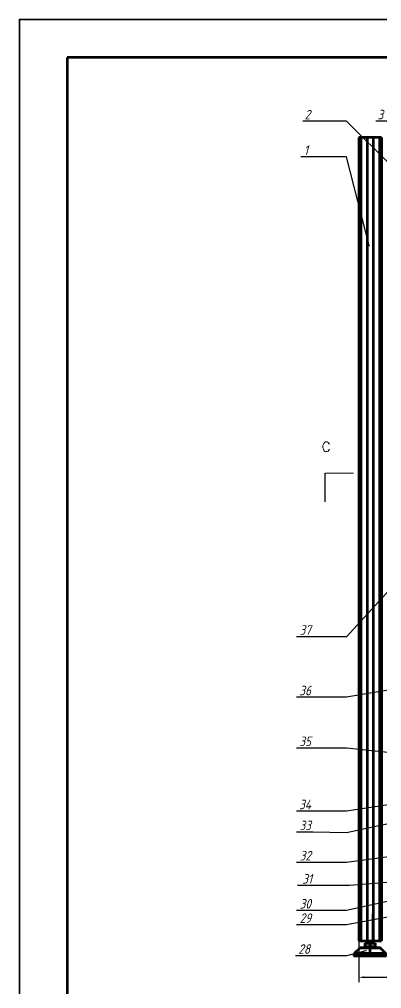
# Model space of a CAD drawing. Header units: millimetres. Extents: x 0 to 1189, y 0 to 1154.
# Drawn here: x 0 to 190, y 334 to 841 of the extents above; entities that cross this region are included whole.
import ezdxf
from ezdxf import colors
from ezdxf.entities.mleader import LeaderData, LeaderLine
from ezdxf.math import Vec2, Vec3

# ---------------------------------------------------------------- set-up
doc = ezdxf.new("R2010")
doc.units = ezdxf.units.MM
doc.layers.add('1', color=7, linetype='Continuous', true_color=0xffffff)
doc.layers.add('c粗实线', color=250, linetype='Continuous', lineweight=70)
doc.styles.add('chinesef_fs', font='simplex.shx', dxfattribs={"bigfont": 'gbcbig.shx'})
doc.styles.add('数字', font='gbeitc.shx', dxfattribs={"bigfont": 'gbcbig.shx'})
doc.dimstyles.new('2：1比例标注', dxfattribs={"dimtxt": 3.5, "dimasz": 3, "dimexe": 2.5, "dimexo": 0, "dimgap": 0.09, "dimtad": 1, "dimdec": 4, "dimlfac": 3.333333, "dimdsep": 46, "dimtxsty": '数字', "dimcen": 2.5, "dimadec": 0, "dimazin": 0, "dimtfac": 1, "dimtdec": 4, "dimtmove": 0, "dimatfit": 3, "dimfxl": 1, "dimtolj": 1, "dimtzin": 0, "dimarcsym": 0})

# ---------------------------------------------------------------- blocks, each defined once
blk = doc.blocks.new('ASSORTED_DRAFT1')
at = {"color": 32, "lineweight": 18}
blk.add_solid([(313.62, 458.23), (313.1, 462.23), (314.15, 462.23), (313.62, 458.23)], dxfattribs=at)
blk = doc.blocks.new('_Dot')
at = {"color": 0, "linetype": 'ByBlock', "lineweight": -2}
blk.add_line((-0.5, 0), (-1, 0), dxfattribs=at)
at = {"color": 0, "linetype": 'ByBlock', "lineweight": 35, "const_width": 0.5}
blk.add_lwpolyline([(-0.25, 0, 1), (0.25, 0, 1)], format="xyb", close=True, dxfattribs=at)
blk = doc.blocks.new('*D71')
at = {"color": 0, "linetype": 'Continuous', "lineweight": -2, "transparency": 16777216}
for p, q in [((177.56, 359.18), (177.56, 337.61)), ((471.56, 359.18), (471.56, 337.61)), ((180.56, 340.11), (468.56, 340.11))]:
    blk.add_line(p, q, dxfattribs=at)
at = {"color": 0, "linetype": 'Continuous', "lineweight": 70, "transparency": 16777216}
for points in [[(180.56, 340.61), (180.56, 339.61), (177.56, 340.11)], [(468.56, 340.61), (468.56, 339.61), (471.56, 340.11)]]:
    blk.add_solid(points, dxfattribs=at)
at = {"layer": 'Defpoints', "color": 0, "linetype": 'Continuous', "lineweight": 70, "transparency": 16777216}
for p in [(177.56, 359.18), (471.56, 359.18), (471.56, 340.11)]:
    blk.add_point(p, dxfattribs=at)
at = {"color": 0, "linetype": 'Continuous', "lineweight": 35, "transparency": 16777216, "insert": (324.56, 341.95), "char_height": 3.5, "attachment_point": 5, "style": '数字'}
blk.add_mtext('\\A1;980', dxfattribs=at)

msp = doc.modelspace()

# ---------------------------------------------------------------- linework, layer by layer
at = {"lineweight": 35}
msp.add_lwpolyline([(0, 0), (1189, 0), (1189, 841), (0, 841)], close=True, dxfattribs=at)
at = {"layer": '1', "color": 18, "linetype": 'Continuous', "lineweight": 70, "true_color": 0x000000}
for p, q in [((177.564091, 779.181137), (177.564238, 359.181137)), ((182.064091, 779.181137), (178.764091, 779.181137)), ((178.764091, 779.181137), (178.764238, 359.181137)), ((182.064091, 779.181137), (182.064238, 359.181137)), ((184.631377, 779.181137), (182.496815, 779.181137)), ((185.064091, 779.181137), (185.064238, 359.181137)), ((188.364091, 779.181137), (185.064091, 779.181137)), ((188.364091, 779.181137), (188.364238, 359.181137)), ((189.564091, 779.181137), (189.564238, 359.181137)), ((182.064229, 373.337555), (182.064238, 357.981122)), ((185.064238, 357.981122), (185.064229, 373.337555)), ((178.12563, 355.317523), (175.277846, 352.469739)), ((178.41761, 355.512622), (178.12563, 355.317523)), ((178.764238, 359.181137), (182.064238, 359.181137)), ((181.01422, 357.753372), (181.01422, 356.258902)), ((181.014229, 357.753372), (181.01422, 357.753372)), ((181.014229, 356.258902), (181.01422, 356.258902)), ((181.014229, 357.753372), (181.014238, 357.753372)), ((181.014229, 356.258902), (181.014229, 357.753372)), ((181.014238, 357.753376), (181.014238, 356.258887)), ((181.014238, 357.753372), (181.014238, 356.258884)), ((182.496953, 359.181137), (184.631523, 359.181137)), ((183.564229, 357.753372), (183.564229, 356.258902)), ((183.564238, 357.753372), (183.564229, 357.753372)), ((183.564229, 356.258902), (183.564238, 356.258884)), ((183.564238, 356.258902), (183.564229, 356.258902)), ((183.564238, 357.753376), (183.564238, 357.981122)), ((183.564238, 357.753376), (183.564238, 356.258887)), ((183.564247, 357.753372), (183.564238, 357.753372)), ((183.564247, 357.753372), (183.564238, 357.753372)), ((183.564238, 356.258902), (183.564238, 357.753372)), ((183.564247, 356.258902), (183.564238, 356.258902)), ((183.564238, 356.031122), (183.564238, 356.258887)), ((183.564238, 356.031122), (183.564238, 355.281122)), ((183.564238, 352.469736), (183.564238, 355.31752)), ((183.564247, 356.258902), (183.564247, 357.753372)), ((186.114238, 357.753376), (186.114238, 356.258887)), ((186.114238, 357.753376), (186.114238, 356.258887)), ((186.114247, 356.258887), (186.114238, 356.258887)), ((186.114247, 357.753357), (186.114247, 356.258887)), ((186.114256, 356.258887), (186.114256, 357.753357)), ((189.002837, 355.317523), (188.710857, 355.512622)), ((191.85063, 352.469739), (189.002837, 355.317523)), ((175.014238, 351.833338), (175.014238, 351.081122)), ((183.564238, 351.081137), (183.564238, 351.833334))]:
    msp.add_line(p, q, dxfattribs=at)
at = {"layer": '1', "color": 18, "linetype": 'Continuous', "lineweight": 25, "true_color": 0x000000}
msp.add_line((160.014237, 588.713577), (160.014237, 603.713577), dxfattribs=at)
at = {"layer": '1', "color": 18, "linetype": 'Continuous', "lineweight": 70, "true_color": 0x000000, "const_width": 0.39}
msp.add_lwpolyline([(160.014237, 603.713577), (175.014237, 603.713577)], dxfattribs=at)
at = {"layer": '1', "color": 18, "linetype": 'Continuous', "lineweight": 70, "true_color": 0x000000}
for points, knots in [([(178.764091, 779.181137), (178.304872, 779.181137), (177.915562, 779.181137), (177.655443, 779.181137), (177.564091, 779.181137)], [0, 0, 0.2499995256, 0.5000008811, 0.7499995207, 1, 1]), ([(182.496815, 779.181137), (181.922789, 779.181137), (181.43615, 779.181137)], [0, 0, 0.4999994315, 1, 1]), ([(182.364091, 779.181137), (182.341258, 779.181137), (182.276228, 779.181137), (182.178899, 779.181137), (182.064091, 779.181137)], [0, 0, 0.2500016798, 0.4999864393, 0.7499983202, 1, 1]), ([(185.064091, 779.181137), (184.949293, 779.181137), (184.851964, 779.181137), (184.786934, 779.181137), (184.764091, 779.181137)], [0, 0, 0.2499863425, 0.5000020645, 0.7499906645, 1, 1]), ([(189.564091, 779.181137), (189.472749, 779.181137), (189.21262, 779.181137), (188.823311, 779.181137), (188.364091, 779.181137)], [0, 0, 0.2499990851, 0.5, 0.7500009149, 1, 1]), ([(177.564238, 359.181137), (177.65558, 359.181137), (177.915709, 359.181137), (178.305019, 359.181137), (178.764238, 359.181137)], [0, 0, 0.2499990851, 0.5, 0.7500009149, 1, 1]), ([(183.564238, 355.31752), (182.854356, 355.31752), (182.156624, 355.31752), (181.48297, 355.31752), (180.844939, 355.31752), (180.253426, 355.31752), (179.718565, 355.31752), (179.249504, 355.31752), (178.854271, 355.31752), (178.539622, 355.31752), (178.310951, 355.31752), (178.172157, 355.31752), (178.125629, 355.31752), (178.125631, 355.31752)], [0, 0, 0.0833333711, 0.1666665624, 0.2500002504, 0.3333328442, 0.4166662402, 0.4999993893, 0.5833325384, 0.6666659344, 0.74999949, 0.8333321625, 0.9166653538, 0.9999987249, 1, 1]), ([(183.564238, 355.581122), (182.937422, 355.581122), (182.321336, 355.581122), (181.726509, 355.581122), (181.16313, 355.581122), (180.64084, 355.581122), (180.168565, 355.581122), (179.75439, 355.581122), (179.4054, 355.581122), (179.127574, 355.581122), (178.925664, 355.581122), (178.803111, 355.581122), (178.41761, 355.512622)], [0, 0, 0.0821253438, 0.1642501944, 0.2463757158, 0.3285007946, 0.4106256418, 0.492750898, 0.5748761542, 0.6570010014, 0.7391260802, 0.8212516016, 0.9033764522, 1, 1]), ([(183.564238, 355.581122), (182.937422, 355.581122), (182.321336, 355.581122), (181.726509, 355.581122), (181.16313, 355.581122), (180.64084, 355.581122), (180.168565, 355.581122), (179.75439, 355.581122), (179.4054, 355.581122), (179.127574, 355.581122), (178.925664, 355.581122), (178.803111, 355.581122), (178.762031, 355.581122), (178.41761, 355.512622)], [0, 0, 0.0796240978, 0.1592477174, 0.2388719874, 0.3184958282, 0.3981194446, 0.4777434574, 0.5573674702, 0.6369910866, 0.7166149275, 0.7962391975, 0.875862817, 0.9554869148, 1, 1]), ([(180.564238, 356.031122), (180.792598, 356.031122), (181.442915, 356.031122), (182.416185, 356.031122), (183.564238, 356.031122)], [0, 0, 0.2500003379, 0.5, 0.7499996621, 1, 1]), ([(181.014238, 357.981122), (181.014238, 357.925257), (181.014238, 357.885651), (181.014238, 357.753376)], [0, 0, 0.4762027084, 0.6284121858, 1, 1]), ([(181.014238, 357.753376), (181.481139, 357.885651), (181.675047, 357.925257), (182.289238, 357.981122)], [0, 0, 0.3715908177, 0.5237966397, 1, 1]), ([(182.289238, 357.981122), (181.614256, 357.981122), (181.166197, 357.981122), (181.014238, 357.981122)], [0, 0, 0.3313542207, 0.6686458517, 1, 1]), ([(181.014238, 356.258887), (181.014238, 356.126593), (181.014238, 356.087006), (181.014238, 356.031122)], [0, 0, 0.371590085, 0.5237971618, 1, 1]), ([(182.289238, 356.031122), (181.675047, 356.087006), (181.481139, 356.126593), (181.014238, 356.258887)], [0, 0, 0.4762034901, 0.6284069114, 1, 1]), ([(181.436296, 359.181122), (181.922926, 359.181122), (182.496953, 359.181122)], [0, 0, 0.4999973169, 1, 1]), ([(182.064238, 359.181137), (182.179045, 359.181137), (182.276366, 359.181137), (182.341395, 359.181137), (182.364238, 359.181137)], [0, 0, 0.2500047905, 0.5000035246, 0.7499913946, 1, 1]), ([(183.564238, 357.981122), (182.90038, 357.981122), (182.289238, 357.981122)], [0, 0, 0.5029829884, 1, 1]), ([(182.289238, 357.981122), (182.903429, 357.925257), (183.564238, 357.753376)], [0, 0, 0.4763137433, 1, 1]), ([(183.564238, 356.258887), (182.903429, 356.087006), (182.289238, 356.031122)], [0, 0, 0.5236857524, 1, 1]), ([(184.839238, 357.981122), (184.228096, 357.981122), (183.564238, 357.981122)], [0, 0, 0.4970170116, 1, 1]), ([(183.564238, 357.753376), (184.225047, 357.925257), (184.839238, 357.981122)], [0, 0, 0.5236862567, 1, 1]), ([(184.839238, 356.031122), (184.225047, 356.087006), (183.564238, 356.258887)], [0, 0, 0.4763142476, 1, 1]), ([(183.564238, 356.031122), (184.712291, 356.031122), (185.685561, 356.031122), (186.335878, 356.031122), (186.564238, 356.031122)], [0, 0, 0.2500003379, 0.5, 0.7499996621, 1, 1]), ([(188.710857, 355.512622), (188.325365, 355.58114), (188.202812, 355.58114), (188.000902, 355.58114), (187.723067, 355.58114), (187.374086, 355.581132), (186.95991, 355.581122), (186.487636, 355.581122), (185.965346, 355.581122), (185.401967, 355.581122), (184.807139, 355.581122), (184.191054, 355.581122), (183.564238, 355.581122)], [0, 0, 0.0966231974, 0.1787480921, 0.2608736577, 0.3429993101, 0.4251235365, 0.5072488369, 0.5893741373, 0.6714990287, 0.7536241517, 0.8357497173, 0.917874612, 1, 1]), ([(183.564238, 355.31752), (183.564238, 355.512619), (183.564238, 355.581137)], [0, 0, 0.5000068082, 1, 1]), ([(188.956321, 355.31752), (188.817525, 355.31752), (188.588853, 355.31752), (188.274205, 355.31752), (187.878972, 355.31752), (187.40991, 355.31752), (186.87505, 355.31752), (186.283537, 355.31752), (185.645497, 355.31752), (184.971852, 355.31752), (184.274119, 355.31752), (183.564238, 355.31752)], [0, 0, 0.0909292317, 0.1818357212, 0.2727431741, 0.3636504529, 0.4545574623, 0.5454644717, 0.6363717505, 0.7272792034, 0.8181856929, 0.9090927484, 1, 1]), ([(184.764238, 359.181137), (184.787071, 359.181137), (184.852101, 359.181137), (184.949431, 359.181137), (185.064238, 359.181137)], [0, 0, 0.2500016798, 0.4999864393, 0.7499983202, 1, 1]), ([(186.114238, 357.981122), (185.96227, 357.981122), (185.51421, 357.981122), (184.839238, 357.981122)], [0, 0, 0.3313554215, 0.668647743, 1, 1]), ([(184.839238, 357.981122), (185.453429, 357.925257), (185.647337, 357.885651), (186.114238, 357.753376)], [0, 0, 0.4762033603, 0.6284091823, 1, 1]), ([(186.114238, 356.258887), (185.647337, 356.126612), (185.453429, 356.087006), (184.839238, 356.031122)], [0, 0, 0.37159046, 0.5237961354, 1, 1]), ([(186.114238, 357.753376), (186.114238, 357.885651), (186.114238, 357.925257), (186.114238, 357.981122)], [0, 0, 0.3715878142, 0.5237972916, 1, 1]), ([(186.114238, 356.031122), (186.114238, 356.087006), (186.114238, 356.126612), (186.114238, 356.258887)], [0, 0, 0.4762032127, 0.6284125436, 1, 1]), ([(188.364238, 359.181137), (188.823457, 359.181137), (189.212767, 359.181137), (189.472896, 359.181137), (189.564238, 359.181137)], [0, 0, 0.2499990851, 0.5, 0.7500009149, 1, 1]), ([(175.277846, 352.469739), (175.082747, 352.177759), (175.014238, 351.833338)], [0, 0, 0.499996268, 1, 1]), ([(183.564238, 351.081137), (181.351335, 351.081137), (179.289238, 351.081137), (177.51848, 351.081137), (176.159718, 351.081119), (175.305577, 351.081119), (175.014238, 351.081119)], [0, 0, 0.1666667542, 0.33333325, 0.5, 0.66666675, 0.8333332458, 1, 1]), ([(183.564238, 351.833334), (182.448238, 351.833334), (181.351335, 351.833334), (180.292299, 351.833334), (179.289238, 351.833334), (178.359328, 351.833334), (177.51848, 351.833334), (176.781068, 351.833334), (176.159718, 351.833334), (175.665068, 351.833334), (175.305577, 351.833334), (175.087389, 351.833334), (175.014238, 351.833334), (175.08737, 351.833334)], [0, 0, 0.0769246588, 0.1538489917, 0.230773352, 0.30769808, 0.3846227769, 0.4615468013, 0.5384717143, 0.6153964111, 0.6923211391, 0.769245297, 0.8461697528, 0.9230944116, 1, 1]), ([(183.564238, 352.469736), (182.482643, 352.469736), (181.41956, 352.469736), (180.393172, 352.469736), (179.421037, 352.469736), (178.519801, 352.469736), (177.704872, 352.469736), (176.990202, 352.469736), (176.388005, 352.469736), (175.908607, 352.469736), (175.560194, 352.469736), (175.348735, 352.469736), (175.348717, 352.469736)], [0, 0, 0.0909072616, 0.1818140424, 0.2727210111, 0.3636280648, 0.4545347102, 0.5454420841, 0.6363489517, 0.7272560237, 0.8181630775, 0.9090700461, 0.9999768269, 1, 1]), ([(183.564238, 351.833334), (183.564238, 352.177756), (183.564238, 352.469736)], [0, 0, 0.500003732, 1, 1]), ([(191.779759, 352.469736), (191.85063, 352.469736), (191.779741, 352.469736), (191.568281, 352.469736), (191.219868, 352.469736), (190.740471, 352.469736), (190.138283, 352.469736), (189.423604, 352.469736), (188.608675, 352.469736), (187.707439, 352.469736), (186.735304, 352.469736), (185.708916, 352.469736), (184.645833, 352.469736), (183.564238, 352.469736)], [0, 0, 0.0769052462, 0.1538300185, 0.230754384, 0.3076789084, 0.3846035048, 0.4615277558, 0.5384526231, 0.6153774904, 0.6923017413, 0.7692263378, 0.8461508622, 0.9230752277, 1, 1]), ([(192.041105, 351.833334), (192.114238, 351.833334), (192.041087, 351.833334), (191.822908, 351.833334), (191.463408, 351.833334), (190.968758, 351.833334), (190.347407, 351.833334), (189.610005, 351.833334), (188.769148, 351.833334), (187.839238, 351.833334), (186.836186, 351.833334), (185.777141, 351.833334), (184.680238, 351.833334), (183.564238, 351.833334)], [0, 0, 0.0769055754, 0.1538302211, 0.230754541, 0.3076788883, 0.3846036033, 0.4615282871, 0.5384527719, 0.6153772568, 0.6923019405, 0.7692260907, 0.8461510343, 0.9230753542, 1, 1]), ([(192.114238, 351.081137), (191.822908, 351.081137), (190.968758, 351.081137), (189.610005, 351.081137), (187.839238, 351.081137), (185.777141, 351.081137), (183.564238, 351.081137)], [0, 0, 0.1666666152, 0.3333333229, 0.4999996069, 0.6666668495, 0.8333332956, 1, 1])]:
    msp.add_open_spline(points, degree=1, knots=knots, dxfattribs=at)
for points in [[(180.564238, 356.031122), (180.564238, 355.581134)], [(183.564238, 357.981122), (183.564237, 359.181323)], [(185.064238, 359.181137), (188.364238, 359.181137)], [(186.564238, 355.581134), (186.564238, 356.031122)]]:
    msp.add_open_spline(points, degree=1, dxfattribs=at)
at = {"layer": 'c粗实线', "color": 18, "linetype": 'Continuous', "lineweight": 70, "true_color": 0x000000}
msp.add_line((25, 821), (25, 20), dxfattribs=at)
at = {"layer": 'c粗实线', "lineweight": 70}
msp.add_lwpolyline([(25, 20), (1169, 20), (1169, 821), (25, 821)], dxfattribs=at)

# ---------------------------------------------------------------- block references
at = {"layer": '1', "color": 18, "linetype": 'Continuous', "lineweight": 70, "true_color": 0x000000, "xscale": 1.5, "yscale": 1.5, "zscale": 1.5}
msp.add_blockref('ASSORTED_DRAFT1', (-310.423113, -98.624623), dxfattribs=at)

# ---------------------------------------------------------------- texts
at = {"layer": '1', "color": 18, "linetype": 'Continuous', "lineweight": 35, "true_color": 0x000000, "insert": (158.164754, 615.016888), "char_height": 5, "attachment_point": 7, "line_spacing_factor": 0.903614, "style": 'chinesef_fs'}
msp.add_mtext('{\\W1.05;C}', dxfattribs=at)

# ---------------------------------------------------------------- dimensions: what is measured, and where the dimension line sits
at = {"color": 18, "linetype": 'Continuous', "lineweight": 35, "true_color": 0x000000}
dim = msp.add_aligned_dim(p1=(177.564238, 359.181137), p2=(471.564238, 359.181232), distance=-19.06945, dimstyle='2：1比例标注', dxfattribs=at)
dim.commit()
dim.dimension.update_dxf_attribs({"geometry": '*D71', "text_midpoint": (324.564238, 341.951782)})

# ---------------------------------------------------------------- leaders
at = {"layer": 'c粗实线', "color": 18, "lineweight": 35, "ltscale": 0.1, "true_color": 0x000000}
ml = msp.add_multileader_mtext('Standard', dxfattribs=at)
ml.set_content('2', color=(0, 0, 0), style='数字')
ml.set_leader_properties()
ml.set_arrow_properties(name='DOT')
ml.build(insert=Vec2(0, 0))
ml.multileader.update_dxf_attribs({"text_left_attachment_type": 6, "text_right_attachment_type": 6, "dogleg_length": 1, "arrow_head_size": 0.4})
ctx = ml.context
ctx.base_point, ctx.char_height, ctx.arrow_head_size, ctx.landing_gap_size, ctx.plane_origin = Vec3(149.617864, 787.698676), 5, 0.4, 0.09, Vec3(195.32259, 763.875119)
ctx.left_attachment, ctx.right_attachment, ctx.text_align_type = 6, 6, 2
notes = []
notes.append((ctx, [(0, (1, 1, 0), (152.674583, 787.698676), (-1, 0), 0.376719, [(0, [(195.32259, 763.875119), (171.219978, 787.698676)], 0, [])])]))
ctx.mtext.insert, ctx.mtext.alignment, ctx.mtext.flow_direction = Vec3(152.207864, 793.698676), 3, 5
ml = msp.add_multileader_mtext('Standard', dxfattribs=at)
ml.set_content('3', color=(0, 0, 0), style='数字')
ml.set_leader_properties()
ml.set_arrow_properties(name='DOT')
ml.build(insert=Vec2(0, 0))
ml.multileader.update_dxf_attribs({"text_left_attachment_type": 6, "text_right_attachment_type": 6, "dogleg_length": 1, "arrow_head_size": 0.4})
ctx = ml.context
ctx.base_point, ctx.char_height, ctx.arrow_head_size, ctx.landing_gap_size, ctx.plane_origin = Vec3(187.702412, 787.698676), 5, 0.4, 0.09, Vec3(223.817828, 743.151035)
ctx.left_attachment, ctx.right_attachment, ctx.text_align_type = 6, 6, 2
notes.append((ctx, [(0, (1, 1, 0), (191.486578, 787.698676), (-1, 0), 1, [(0, [(223.817828, 743.151035), (207.094771, 787.698676)], 0, [])])]))
ctx.mtext.insert, ctx.mtext.alignment, ctx.mtext.flow_direction = Vec3(190.396578, 793.698676), 3, 5
ml = msp.add_multileader_mtext('Standard', dxfattribs=at)
ml.set_content('1', color=(0, 0, 0), style='数字')
ml.set_leader_properties()
ml.set_arrow_properties(name='DOT')
ml.build(insert=Vec2(0, 0))
ml.multileader.update_dxf_attribs({"text_left_attachment_type": 6, "text_right_attachment_type": 6, "dogleg_length": 1, "arrow_head_size": 0.4})
ctx = ml.context
ctx.base_point, ctx.char_height, ctx.arrow_head_size, ctx.landing_gap_size, ctx.plane_origin = Vec3(149.908888, 769.11364), 5, 0.4, 0.09, Vec3(183.189348, 722.429385)
ctx.left_attachment, ctx.right_attachment, ctx.text_align_type = 6, 6, 2
notes.append((ctx, [(0, (1, 1, 0), (152.674583, 769.11364), (-1, 0), 1.544028, [(0, [(183.189348, 722.429385), (171.219978, 769.11364)], 0, [])])]))
ctx.mtext.insert, ctx.mtext.alignment, ctx.mtext.flow_direction = Vec3(151.040555, 775.11364), 3, 5
ml = msp.add_multileader_mtext('Standard', dxfattribs=at)
ml.set_content('37', color=(0, 0, 0), style='数字')
ml.set_leader_properties()
ml.set_arrow_properties(name='DOT')
ml.build(insert=Vec2(0, 0))
ml.multileader.update_dxf_attribs({"text_left_attachment_type": 6, "text_right_attachment_type": 6, "dogleg_length": 1, "arrow_head_size": 0.4})
ctx = ml.context
ctx.base_point, ctx.char_height, ctx.arrow_head_size, ctx.landing_gap_size, ctx.plane_origin = Vec3(146.765416, 518.220143), 5, 0.4, 0.09, Vec3(209.9508, 560.673014)
ctx.left_attachment, ctx.right_attachment, ctx.text_align_type = 6, 6, 2
notes.append((ctx, [(0, (1, 1, 0), (153.674583, 518.220143), (-1, 0), 1, [(0, [(209.9508, 560.673014), (171.219978, 518.220143)], 0, [])])]))
ctx.mtext.insert, ctx.mtext.alignment, ctx.mtext.flow_direction = Vec3(152.584583, 524.220143), 3, 5
ml = msp.add_multileader_mtext('Standard', dxfattribs=at)
ml.set_content('36', color=(0, 0, 0), style='数字')
ml.set_leader_properties()
ml.set_arrow_properties(name='DOT')
ml.build(insert=Vec2(0, 0))
ml.multileader.update_dxf_attribs({"text_left_attachment_type": 6, "text_right_attachment_type": 6, "dogleg_length": 1, "arrow_head_size": 0.4})
ctx = ml.context
ctx.base_point, ctx.char_height, ctx.arrow_head_size, ctx.landing_gap_size, ctx.plane_origin = Vec3(147.286249, 486.55742), 5, 0.4, 0.09, Vec3(274.624685, 503.945888)
ctx.left_attachment, ctx.right_attachment, ctx.text_align_type = 6, 6, 2
notes.append((ctx, [(0, (1, 1, 0), (153.674583, 486.55742), (-1, 0), 1, [(0, [(274.624685, 503.945888), (171.219978, 486.55742)], 0, [])])]))
ctx.mtext.insert, ctx.mtext.alignment, ctx.mtext.flow_direction = Vec3(152.584583, 492.55742), 3, 5
ml = msp.add_multileader_mtext('Standard', dxfattribs=at)
ml.set_content('35', color=(0, 0, 0), style='数字')
ml.set_leader_properties()
ml.set_arrow_properties(name='DOT')
ml.build(insert=Vec2(0, 0))
ml.multileader.update_dxf_attribs({"text_left_attachment_type": 6, "text_right_attachment_type": 6, "dogleg_length": 1, "arrow_head_size": 0.4})
ctx = ml.context
ctx.base_point, ctx.char_height, ctx.arrow_head_size, ctx.landing_gap_size, ctx.plane_origin = Vec3(146.973749, 459.9982), 5, 0.4, 0.09, Vec3(279.959798, 448.378573)
ctx.left_attachment, ctx.right_attachment, ctx.text_align_type = 6, 6, 2
notes.append((ctx, [(0, (1, 1, 0), (153.674583, 459.9982), (-1, 0), 1, [(0, [(279.959798, 448.378573), (171.219978, 459.9982)], 0, [])])]))
ctx.mtext.insert, ctx.mtext.alignment, ctx.mtext.flow_direction = Vec3(152.584583, 465.9982), 3, 5
ml = msp.add_multileader_mtext('Standard', dxfattribs=at)
ml.set_content('34', color=(0, 0, 0), style='数字')
ml.set_leader_properties()
ml.set_arrow_properties(name='DOT')
ml.build(insert=Vec2(0, 0))
ml.multileader.update_dxf_attribs({"text_left_attachment_type": 6, "text_right_attachment_type": 6, "dogleg_length": 1, "arrow_head_size": 0.4})
ctx = ml.context
ctx.base_point, ctx.char_height, ctx.arrow_head_size, ctx.landing_gap_size, ctx.plane_origin = Vec3(147.182083, 426.968058), 5, 0.4, 0.09, Vec3(272.734593, 442.128281)
ctx.left_attachment, ctx.right_attachment, ctx.text_align_type = 6, 6, 2
notes.append((ctx, [(0, (1, 1, 0), (153.674583, 426.968058), (-1, 0), 1, [(0, [(272.734593, 442.128281), (171.219978, 426.968058)], 0, [])])]))
ctx.mtext.insert, ctx.mtext.alignment, ctx.mtext.flow_direction = Vec3(152.584583, 432.968058), 3, 5
ml = msp.add_multileader_mtext('Standard', dxfattribs=at)
ml.set_content('33', color=(0, 0, 0), style='数字')
ml.set_leader_properties()
ml.set_arrow_properties(name='DOT')
ml.build(insert=Vec2(0, 0))
ml.multileader.update_dxf_attribs({"text_left_attachment_type": 6, "text_right_attachment_type": 6, "dogleg_length": 1, "arrow_head_size": 0.4})
ctx = ml.context
ctx.base_point, ctx.char_height, ctx.arrow_head_size, ctx.landing_gap_size, ctx.plane_origin = Vec3(146.973749, 416.028087), 5, 0.4, 0.09, Vec3(287.604054, 440.5772)
ctx.left_attachment, ctx.right_attachment, ctx.text_align_type = 6, 6, 2
notes.append((ctx, [(0, (1, 1, 0), (153.674583, 416.028087), (-1, 0), 1, [(0, [(287.604054, 440.5772), (171.219978, 415.6656)], 0, [])])]))
ctx.mtext.insert, ctx.mtext.alignment, ctx.mtext.flow_direction = Vec3(152.584583, 422.028087), 3, 5
ml = msp.add_multileader_mtext('Standard', dxfattribs=at)
ml.set_content('32', color=(0, 0, 0), style='数字')
ml.set_leader_properties()
ml.set_arrow_properties(name='DOT')
ml.build(insert=Vec2(0, 0))
ml.multileader.update_dxf_attribs({"text_left_attachment_type": 6, "text_right_attachment_type": 6, "dogleg_length": 1, "arrow_head_size": 0.4})
ctx = ml.context
ctx.base_point, ctx.char_height, ctx.arrow_head_size, ctx.landing_gap_size, ctx.plane_origin = Vec3(146.973749, 400.183813), 5, 0.4, 0.09, Vec3(295.491646, 416.510061)
ctx.left_attachment, ctx.right_attachment, ctx.text_align_type = 6, 6, 2
notes.append((ctx, [(0, (1, 1, 0), (153.674583, 400.183813), (-1, 0), 1, [(0, [(295.491646, 416.510061), (171.219978, 400.183813)], 0, [])])]))
ctx.mtext.insert, ctx.mtext.alignment, ctx.mtext.flow_direction = Vec3(152.584583, 406.183813), 3, 5
ml = msp.add_multileader_mtext('Standard', dxfattribs=at)
ml.set_content('31', color=(0, 0, 0), style='数字')
ml.set_leader_properties()
ml.set_arrow_properties(name='DOT')
ml.build(insert=Vec2(0, 0))
ml.multileader.update_dxf_attribs({"text_left_attachment_type": 6, "text_right_attachment_type": 6, "dogleg_length": 1, "arrow_head_size": 0.4})
ctx = ml.context
ctx.base_point, ctx.char_height, ctx.arrow_head_size, ctx.landing_gap_size, ctx.plane_origin = Vec3(148.182083, 388.079873), 5, 0.4, 0.09, Vec3(293.942296, 397.791175)
ctx.left_attachment, ctx.right_attachment, ctx.text_align_type = 6, 6, 2
notes.append((ctx, [(0, (1, 1, 0), (154.257916, 388.079873), (-1, 0), 1, [(0, [(293.942296, 397.791175), (172.670509, 388.079873)], 0, [])])]))
ctx.mtext.insert, ctx.mtext.alignment, ctx.mtext.flow_direction = Vec3(153.167916, 394.079873), 3, 5
ml = msp.add_multileader_mtext('Standard', dxfattribs=at)
ml.set_content('29', color=(0, 0, 0), style='数字')
ml.set_leader_properties()
ml.set_arrow_properties(name='DOT')
ml.build(insert=Vec2(0, 0))
ml.multileader.update_dxf_attribs({"text_left_attachment_type": 6, "text_right_attachment_type": 6, "dogleg_length": 1, "arrow_head_size": 0.4})
ctx = ml.context
ctx.base_point, ctx.char_height, ctx.arrow_head_size, ctx.landing_gap_size, ctx.plane_origin = Vec3(147.182083, 367.514153), 5, 0.4, 0.09, Vec3(291.717031, 390.428706)
ctx.left_attachment, ctx.right_attachment, ctx.text_align_type = 6, 6, 2
notes.append((ctx, [(0, (1, 1, 0), (153.778749, 367.514153), (-1, 0), 1, [(0, [(291.717031, 390.428706), (171.219978, 367.514153)], 0, [])])]))
ctx.mtext.insert, ctx.mtext.alignment, ctx.mtext.flow_direction = Vec3(152.688749, 373.514153), 3, 5
ml = msp.add_multileader_mtext('Standard', dxfattribs=at)
ml.set_content('30', color=(0, 0, 0), style='数字')
ml.set_leader_properties()
ml.set_arrow_properties(name='DOT')
ml.build(insert=Vec2(0, 0))
ml.multileader.update_dxf_attribs({"text_left_attachment_type": 6, "text_right_attachment_type": 6, "dogleg_length": 1, "arrow_head_size": 0.4})
ctx = ml.context
ctx.base_point, ctx.char_height, ctx.arrow_head_size, ctx.landing_gap_size, ctx.plane_origin = Vec3(147.182083, 375.056996), 5, 0.4, 0.09, Vec3(210.975237, 383.869427)
ctx.left_attachment, ctx.right_attachment, ctx.text_align_type = 6, 6, 2
notes.append((ctx, [(0, (1, 1, 0), (153.674583, 375.056996), (-1, 0), 1, [(0, [(210.975237, 383.869427), (171.219978, 375.056996)], 0, [])])]))
ctx.mtext.insert, ctx.mtext.alignment, ctx.mtext.flow_direction = Vec3(152.584583, 381.056996), 3, 5
ml = msp.add_multileader_mtext('Standard', dxfattribs=at)
ml.set_content('28', color=(0, 0, 0), style='数字')
ml.set_leader_properties()
ml.set_arrow_properties(name='DOT')
ml.build(insert=Vec2(0, 0))
ml.multileader.update_dxf_attribs({"text_left_attachment_type": 6, "text_right_attachment_type": 6, "dogleg_length": 1, "arrow_head_size": 0.4})
ctx = ml.context
ctx.base_point, ctx.char_height, ctx.arrow_head_size, ctx.landing_gap_size, ctx.plane_origin = Vec3(146.709414, 351.388887), 5, 0.4, 0.09, Vec3(181.654756, 354.0746)
ctx.left_attachment, ctx.right_attachment, ctx.text_align_type = 6, 6, 2
notes.append((ctx, [(0, (1, 1, 0), (153.201914, 351.388887), (-1, 0), 1, [(0, [(181.654756, 354.0746), (171.219978, 351.388887)], 0, [])])]))
ctx.mtext.insert, ctx.mtext.alignment, ctx.mtext.flow_direction = Vec3(152.111914, 357.388887), 3, 5
for ctx, leaders in notes:
    for number, flags, end, landing, length, lines in leaders:
        leader = LeaderData()
        leader.index, (leader.has_last_leader_line, leader.has_dogleg_vector, leader.attachment_direction) = number, flags
        leader.last_leader_point, leader.dogleg_vector, leader.dogleg_length = Vec3(end), Vec3(landing), length
        for number, points, colour, breaks in lines:
            line = LeaderLine()
            line.index, line.vertices, line.color, line.breaks = number, Vec3.list(points), colors.encode_raw_color(colour), breaks
            leader.lines.append(line)
        ctx.leaders.append(leader)

doc.saveas('drawing.dxf')
